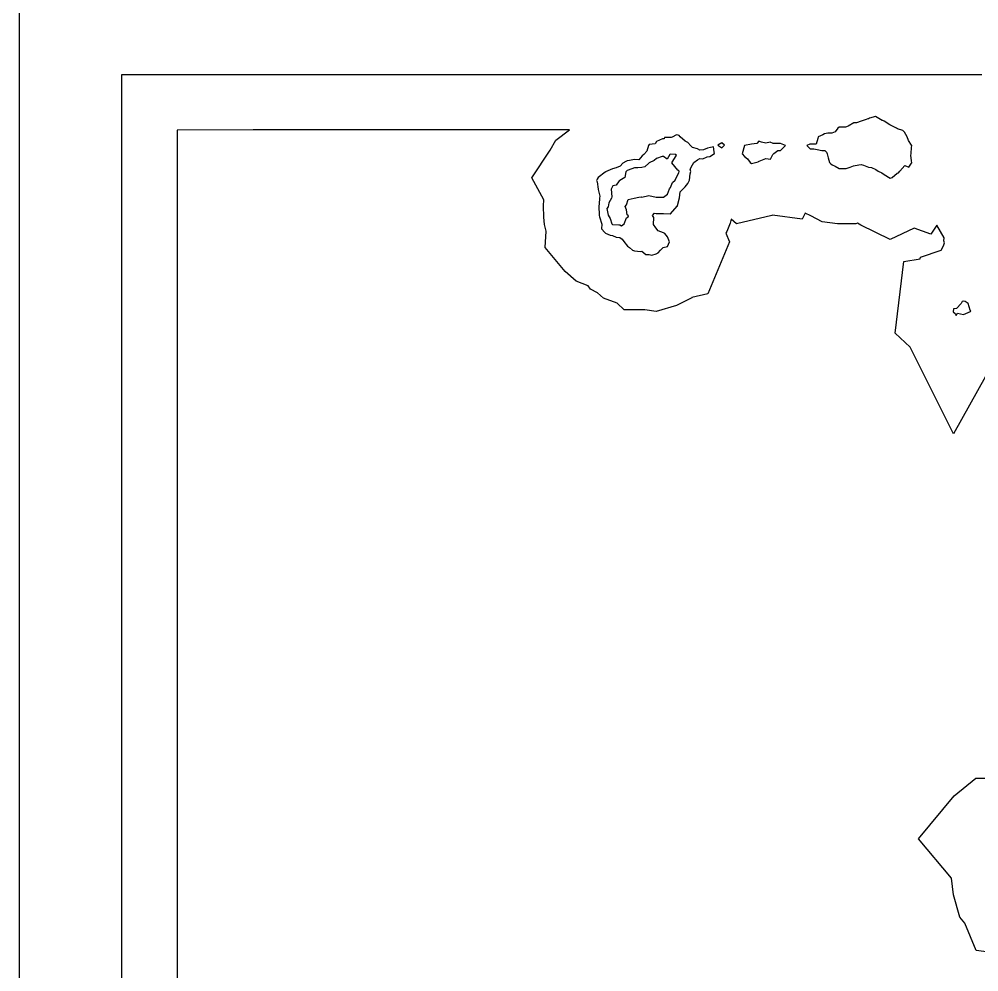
# Model space of a CAD drawing. Header units: millimetres. Extents: x 0 to 500, y 0 to 700.
# Drawn here: x 0 to 121.6, y 255.2 to 375.9 of the extents above; entities that cross this region are included whole.
import ezdxf

# ---------------------------------------------------------------- set-up
doc = ezdxf.new("R2010")
doc.units = ezdxf.units.MM
for name, color, linetype in [('CORTE', 1, 'Continuous'), ('GRABADO', 5, 'Continuous'), ('HOJA', 8, 'Continuous')]:
    doc.layers.add(name, color=color, linetype=linetype)

msp = doc.modelspace()

# ---------------------------------------------------------------- linework, layer by layer
at = {"layer": 'CORTE'}
for points in [[(13, 254.99), (13, 259.04), (13, 260.32), (13, 264.71), (13, 264.71), (13, 265.06), (13, 267.91), (13, 269.16), (13, 269.79), (13, 270.42), (13, 271.05), (13, 271.58), (13, 272.2), (13, 274.32), (13, 274.92), (13, 275.98), (13, 276.51), (13, 277.11), (13, 277.7), (13, 278.23), (13, 278.49), (13, 279.22), (13, 279.8), (13, 281.18), (13, 281.18), (13, 281.42), (13, 281.74), (13, 282.14), (13, 282.75), (13, 284.3), (13, 286.56), (13, 287.68), (13, 288.2), (13, 288.57), (13, 289.25), (13, 292.93), (13, 293.45), (13, 294.5), (13, 295.02), (13, 296.07), (13, 296.59), (13, 335.5), (13, 335.92), (13, 336.45), (13, 336.87), (13, 337.4), (13, 337.83), (13, 338.36), (13, 338.79), (13, 340.3), (13, 340.3), (13, 341.09), (13, 341.86), (13, 343.19), (13, 344.44), (13, 344.81), (13, 345.27), (13, 345.74), (13, 346.21), (13, 346.61), (13, 347.01), (13, 347.41), (13, 348.54), (13, 349.03), (13, 349.38), (13, 349.68), (13, 350.12), (13, 350.63), (13, 351.09), (13, 351.61), (13, 352.01), (13, 352.61), (13, 353.15), (13, 353.7), (13, 354.24), (13, 354.8), (13, 355.35), (13, 355.91), (13, 356.38), (13, 356.95), (13, 357.58), (13, 358.16), (13, 358.74), (13, 359.33), (13, 359.82), (13, 360.39), (13, 361.07), (13, 361.74), (13, 362.36), (13, 363), (13, 363.62), (13, 364.25), (13, 364.88), (13, 365.52), (13, 366.19), (13, 366.82), (13, 367.48), (13, 368.14), (13, 368.8), (13, 368.8), (13, 368.81), (13, 368.82), (13.01, 368.82), (13.01, 368.83), (13.01, 368.84), (13.02, 368.85), (13.02, 368.85), (13.03, 368.85), (13.03, 368.86), (13.05, 368.87), (13.06, 368.87), (13.06, 368.87), (13.07, 368.87), (36.19, 368.87), (36.19, 368.87), (53.26, 368.87), (54.32, 368.87), (56.07, 368.87), (58.07, 368.87), (60.04, 368.87), (60.12, 368.87), (60.75, 368.87), (61.32, 368.87), (62.45, 368.87), (63.64, 368.87), (64.13, 368.87), (64.64, 368.87), (65.02, 368.87), (65.4, 368.87), (66.05, 368.87), (66.52, 368.87), (66.95, 368.87), (67.37, 368.87), (67.82, 368.87), (68.29, 368.87), (68.78, 368.87), (70.12, 368.87), (70.56, 368.87), (71.02, 368.87), (71.47, 368.87), (71.91, 368.87), (72.36, 368.87), (104.77, 368.87), (105.13, 368.87), (106.02, 368.87), (106.39, 368.87), (107.74, 368.87), (108.11, 368.87), (108.48, 368.87), (109.02, 368.87), (109.39, 368.87), (109.77, 368.87), (110.22, 368.87), (110.75, 368.87), (111.14, 368.87), (112.05, 368.87), (112.37, 368.87), (113.29, 368.87), (113.49, 368.87), (113.52, 368.87), (113.52, 368.87), (113.53, 368.87), (114.27, 368.87), (114.77, 368.87), (114.91, 368.87), (115.05, 368.87), (116.17, 368.87), (116.28, 368.87), (116.96, 368.87), (117.71, 368.87), (119.45, 368.87), (120.24, 368.87), (121.92, 368.87)], [(123.41, 332.44), (118.36, 323.34), (112.86, 334.34), (110.96, 336.11), (112.04, 345.18), (114.11, 345.54), (114.18, 345.71), (116.81, 346.61), (117.1, 347.16), (117.23, 347.53), (117.13, 347.8), (117.15, 348.16), (116.24, 349.8), (115.46, 348.64), (113.36, 349.42), (110.34, 347.97), (106.6, 349.77), (106.21, 350.03), (105.99, 349.95), (103.66, 349.95), (101.71, 350.21), (100.3, 350.96), (99.56, 351.29), (99.18, 350.55), (95.43, 351.05), (95.33, 351.01), (90.86, 349.94), (90.19, 350.53), (90.07, 350.05), (89.62, 348.97), (89.5, 348.79), (89.97, 347.67), (87.22, 341.09), (85.22, 340.61), (85.19, 340.58), (83.26, 339.62), (80.67, 338.84), (79.26, 339.05), (76.64, 339.05), (75.73, 339.89), (74.03, 340.54), (73.27, 341.2), (72.39, 341.69), (72.06, 342.11), (70.56, 342.71), (69.17, 343.92), (66.63, 346.96), (66.75, 349.02), (66.53, 349.88), (66.47, 350.78), (66.42, 352.23), (66.47, 353), (64.92, 355.78), (67.25, 359.28), (67.97, 360.54), (69.72, 361.87), (69.71, 361.87), (68.13, 361.87), (67.55, 361.87), (66.99, 361.87), (66.46, 361.87), (65.96, 361.87), (65.46, 361.87), (64.9, 361.87), (64.14, 361.87), (63.68, 361.87), (63.24, 361.87), (62.63, 361.87), (62.05, 361.87), (60.65, 361.87), (59.32, 361.87), (58.64, 361.87), (57.9, 361.87), (57.8, 361.87), (55.47, 361.87), (53.11, 361.87), (51.04, 361.87), (49.78, 361.87), (29.63, 361.87), (20, 361.83), (20, 361.19), (20, 360.46), (20, 359.67), (20, 358.86), (20, 358.19), (20, 357.61), (20, 356.92), (20, 356.22), (20, 355.54), (20, 354.8), (20, 354.12), (20, 353.57), (20, 352.91), (20, 352.25), (20, 351.6), (20, 350.95), (20, 350.31), (20, 349.67), (20, 348.96), (20, 348.49), (20, 347.87), (20, 347.33), (20, 346.72), (20, 346.2), (20, 345.85), (20, 345.44), (20, 344.85), (20, 343.52), (20, 343.04), (20, 342.57), (20, 342.1), (20, 341.55), (20, 341), (20, 340.45), (20, 340.01), (20, 338.53), (20, 336.97), (20, 336.05), (20, 335.12), (20, 333.34), (20, 332.83), (20, 332.2), (20, 331.69), (20, 331.06), (20, 330.56), (20, 329.94), (20, 329.44), (20, 296.4), (20, 295.78), (20, 294.54), (20, 293.93), (20, 292.69), (20, 292.07), (20, 287.72), (20, 286.92), (20, 286.48), (20, 285.86), (20, 284.54), (20, 281.87), (20, 280.05), (20, 279.32), (20, 278.85), (20, 278.47), (20, 278.19), (20, 276.56), (20, 275.86), (20, 275.01), (20, 274.7), (20, 274.07), (20, 273.37), (20, 272.67), (20, 272.04), (20, 270.79), (20, 270.08), (20, 267.57), (20, 266.84), (20, 266.21), (20, 265.47), (20, 264.73), (20, 263.98), (20, 262.5), (20, 259.14), (20, 258.73), (20, 253.53)], [(125.44, 257.39), (121.22, 257.92), (119.77, 261.39), (119.16, 262.13), (118.37, 264.98), (118.08, 267.09), (113.91, 272.08), (118.44, 277.52), (121.2, 279.73), (122.46, 279.73)]]:
    msp.add_lwpolyline(points, dxfattribs=at)
msp.add_lwpolyline([(76.62, 349.94), (76.93, 350.7), (77.13, 350.82), (77.2, 350.98), (77.03, 351.08), (76.92, 351.71), (76.74, 352.13), (76.93, 352.36), (77.15, 353.04), (77.91, 353.19), (78.5, 353.31), (78.79, 353.38), (78.87, 353.35), (78.88, 353.35), (79.77, 353.53), (80.68, 353.35), (80.7, 353.34), (80.72, 353.35), (81.6, 353.35), (82.13, 353.71), (82.36, 354.38), (82.49, 354.57), (82.75, 355.19), (83.11, 355.5), (83.41, 356.11), (83.54, 356.43), (83.59, 356.57), (83.55, 356.68), (83.43, 356.76), (82.66, 357.67), (83.26, 358.63), (83.13, 358.72), (82.56, 358.77), (82.4, 358.73), (82.09, 358.16), (81.6, 358.46), (81.44, 358.48), (80.74, 358.21), (80.43, 357.99), (79.81, 357.66), (79.77, 357.62), (79.25, 357.17), (78.86, 357.1), (78.37, 357.03), (77.93, 357.06), (77.59, 356.93), (77.03, 356.72), (76.84, 356.53), (76.72, 355.82), (76.1, 355.45), (76, 355.4), (75.63, 354.85), (75.19, 354.78), (74.98, 354.33), (75.09, 353.38), (75.04, 353.2), (74.7, 352.6), (74.6, 352.09), (74.45, 351.91), (74.6, 351.04), (74.87, 350.63), (75.09, 349.94), (75.17, 349.88), (75.96, 349.83), (76.09, 349.82), (76.31, 349.69), (76.62, 349.94)], close=True, dxfattribs=at)
at = {"layer": 'GRABADO'}
msp.add_lwpolyline([(13, 253.53), (13, 258.73), (13, 258.73), (13, 259.14), (13, 262.5), (13, 263.98), (13, 263.98), (13, 264.73), (13, 265.47), (13, 266.21), (13, 266.84), (13, 267.57), (13, 270.08), (13, 270.79), (13, 272.04), (13, 272.67), (13, 273.37), (13, 274.07), (13, 274.7), (13, 275.01), (13, 275.86), (13, 276.56), (13, 278.19), (13, 278.19), (13, 278.47), (13, 278.85), (13, 279.32), (13, 280.05), (13, 281.87), (13, 284.54), (13, 285.86), (13, 286.48), (13, 286.92), (13, 287.72), (13, 292.07), (13, 292.69), (13, 293.93), (13, 294.54), (13, 295.78), (13, 296.4), (13, 329.44), (13, 329.94), (13, 330.56), (13, 331.06), (13, 331.69), (13, 332.2), (13, 332.83), (13, 333.34), (13, 335.12), (13, 335.12), (13, 336.05), (13, 336.97), (13, 338.53), (13, 340.01), (13, 340.45), (13, 341), (13, 341.55), (13, 342.1), (13, 342.57), (13, 343.04), (13, 343.52), (13, 344.85), (13, 345.44), (13, 345.85), (13, 346.2), (13, 346.72), (13, 347.33), (13, 347.87), (13, 348.49), (13, 348.96), (13, 349.67), (13, 350.31), (13, 350.95), (13, 351.6), (13, 352.25), (13, 352.91), (13, 353.57), (13, 354.12), (13, 354.8), (13, 355.54), (13, 356.22), (13, 356.92), (13, 357.61), (13, 358.19), (13, 358.86), (13, 359.67), (13, 360.46), (13, 361.19), (13, 361.95), (13, 362.68), (13, 363.43), (13, 364.17), (13, 364.93), (13, 365.71), (13, 366.47), (13, 367.24), (13, 368.02), (13, 368.8), (13, 368.8), (13, 368.81), (13, 368.82), (13.01, 368.82), (13.01, 368.83), (13.01, 368.84), (13.02, 368.85), (13.02, 368.85), (13.03, 368.85), (13.04, 368.86), (13.04, 368.86), (13.04, 368.86), (13.05, 368.87), (13.06, 368.87), (13.07, 368.87), (29.62, 368.87), (29.62, 368.87), (49.78, 368.87), (51.04, 368.87), (53.11, 368.87), (55.47, 368.87), (57.8, 368.87), (57.9, 368.87), (58.64, 368.87), (59.32, 368.87), (60.65, 368.87), (62.05, 368.87), (62.63, 368.87), (63.24, 368.87), (63.68, 368.87), (64.14, 368.87), (64.9, 368.87), (65.46, 368.87), (65.96, 368.87), (66.46, 368.87), (66.99, 368.87), (67.55, 368.87), (68.13, 368.87), (69.71, 368.87), (70.24, 368.87), (70.77, 368.87), (71.3, 368.87), (71.83, 368.87), (72.36, 368.87), (99.88, 368.87), (100.3, 368.87), (101.37, 368.87), (101.79, 368.87), (103.39, 368.87), (103.83, 368.87), (104.27, 368.87), (104.9, 368.87), (105.34, 368.87), (105.79, 368.87), (106.33, 368.87), (106.95, 368.87), (107.41, 368.87), (108.48, 368.87), (108.86, 368.87), (109.95, 368.87), (110.19, 368.87), (110.23, 368.87), (110.23, 368.87), (110.23, 368.87), (111.11, 368.87), (111.7, 368.87), (111.86, 368.87), (112.03, 368.87), (113.36, 368.87), (113.48, 368.87), (114.29, 368.87), (115.17, 368.87), (117.23, 368.87), (118.17, 368.87), (120.15, 368.87), (121.27, 368.87), (121.78, 368.87)], dxfattribs=at)
for points in [[(111.54, 356.62), (112.17, 357.32), (112.71, 357.12), (113.05, 357.64), (113.07, 357.69), (113.05, 357.95), (112.93, 358.66), (112.99, 358.81), (112.99, 358.86), (113.05, 359.63), (113.06, 359.89), (113.05, 359.9), (112.67, 360.52), (112.48, 360.98), (112.13, 361.55), (111.92, 361.78), (111.24, 362), (111.14, 362.06), (110.55, 362.35), (110.3, 362.49), (109.56, 362.96), (109.39, 363.04), (109.3, 363.06), (109.11, 363.17), (108.48, 363.55), (107.72, 363.32), (107.59, 363.27), (107.52, 363.25), (107.3, 363.17), (106.66, 362.97), (106.07, 362.75), (105.73, 362.73), (105.02, 362.31), (104.81, 362.25), (104.68, 362.19), (103.88, 362.19), (103.72, 362.07), (103.35, 361.62), (102.95, 361.44), (102.43, 361.44), (102.03, 361.35), (101.79, 361.24), (101.22, 360.96), (101.15, 360.78), (100.96, 360.04), (100.17, 360.04), (99.78, 359.88), (100.18, 359.46), (100.66, 359.46), (101.09, 359.37), (101.69, 359.26), (102.04, 359.26), (102.25, 359.05), (102.35, 358.82), (102.48, 358.32), (102.65, 357.72), (102.83, 357.56), (102.97, 357.43), (103.38, 357.25), (103.88, 356.98), (104.12, 356.95), (104.77, 356.95), (105.28, 357.13), (105.69, 357.28), (106.36, 357.44), (106.64, 357.48), (106.96, 357.39), (107.58, 357.12), (107.95, 357.08), (108.53, 356.85), (108.8, 356.63), (109.27, 356.42), (109.46, 356.29), (110.11, 355.85), (110.34, 355.73), (110.57, 355.84), (111.23, 356.37), (111.39, 356.43), (111.54, 356.62)], [(73.21, 355.59), (73.11, 355.45), (73.2, 355.29), (73.35, 354.36), (73.36, 354.29), (73.55, 353.46), (73.52, 353.22), (73.49, 353.07), (73.43, 352.12), (73.46, 351.13), (73.46, 351.02), (73.51, 350.85), (73.82, 349.91), (73.78, 349.31), (74.18, 348.84), (74.25, 348.77), (74.88, 348.52), (75.16, 348.46), (75.64, 348.28), (76.1, 348.22), (76.37, 348.03), (76.58, 347.72), (77.04, 347.11), (77.32, 346.96), (77.7, 346.63), (77.94, 346.54), (78.69, 346.46), (78.87, 346.51), (79.37, 346.05), (79.78, 346.05), (80.15, 345.99), (80.67, 346.15), (80.94, 346.28), (81.25, 346.62), (81.59, 346.94), (82.13, 347.07), (82.38, 347.67), (82.12, 348.31), (81.77, 348.72), (81.6, 348.8), (80.93, 349.05), (80.64, 349.44), (80.36, 349.88), (80.41, 350.74), (80.24, 351.02), (80.49, 351.31), (80.7, 351.28), (81.63, 351.28), (82.44, 351.21), (82.51, 351.23), (83.36, 352.17), (83.38, 352.2), (83.41, 352.26), (83.66, 353.24), (83.71, 354.01), (84.12, 354.4), (84.35, 354.63), (84.72, 355.04), (84.89, 355.48), (85.01, 356.28), (85.07, 356.57), (85, 356.87), (85.27, 357.44), (85.47, 357.73), (85.94, 358.07), (86.24, 358.24), (86.61, 358.2), (87.16, 358.44), (87.48, 358.48), (88.08, 358.84), (88.08, 358.84), (88.04, 359.06), (87.96, 359.71), (87.2, 359.52), (86.68, 359.34), (86.24, 359.29), (85.92, 359.46), (85.29, 359.62), (85.08, 359.85), (84.7, 360.25), (84.36, 360.44), (83.72, 360.96), (83.6, 361.16), (83.46, 361.2), (83.26, 361.22), (82.72, 360.95), (82.57, 360.88), (81.73, 360.88), (81.68, 360.73), (81.47, 360.73), (80.75, 360.36), (80.54, 360.07), (79.81, 360.01), (79.71, 359.87), (79.49, 359.17), (79.13, 358.74), (78.9, 358.57), (78.5, 358.06), (77.93, 358.08), (77.3, 357.96), (77.01, 357.95), (76.83, 357.86), (76.48, 357.62), (76.11, 357.26), (75.64, 357.04), (75.17, 356.9), (74.26, 356.52), (74.25, 356.51), (74.21, 356.5), (73.35, 355.83), (73.21, 355.59)], [(89.02, 359.58), (89.35, 359.9), (89.02, 360.22), (88.49, 359.9), (89.02, 359.58)], [(92.61, 357.73), (92.76, 357.59), (93.42, 357.75), (93.59, 357.81), (93.64, 357.83), (93.75, 357.89), (94.58, 358.22), (95.16, 358.14), (95.46, 358.75), (95.59, 358.85), (96.1, 359.26), (96.42, 359.26), (97.06, 359.88), (96.43, 360.13), (95.51, 360.13), (95.14, 360.28), (94.59, 360.18), (94.02, 360.28), (93.69, 360.41), (93.46, 360.13), (92.75, 360.06), (91.86, 359.86), (91.57, 358.81), (91.87, 358.48), (92.24, 358.17), (92.61, 357.73)], [(120.5, 338.83), (120.51, 338.84), (120.53, 338.88), (120.46, 339.03), (120.23, 339.85), (119.84, 340.13), (119.61, 340.17), (119.43, 340.11), (119.32, 339.85), (118.72, 339.23), (118.37, 339.17), (118.33, 338.81), (118.55, 338.6), (118.68, 338.34), (118.84, 338.63), (119.6, 338.47), (120.5, 338.83), (120.5, 338.83)]]:
    msp.add_lwpolyline(points, close=True, dxfattribs=at)
at = {"layer": 'HOJA'}
msp.add_lwpolyline([(0, 0), (500, 0), (500, 700), (0, 700)], close=True, dxfattribs=at)

doc.saveas('drawing.dxf')
